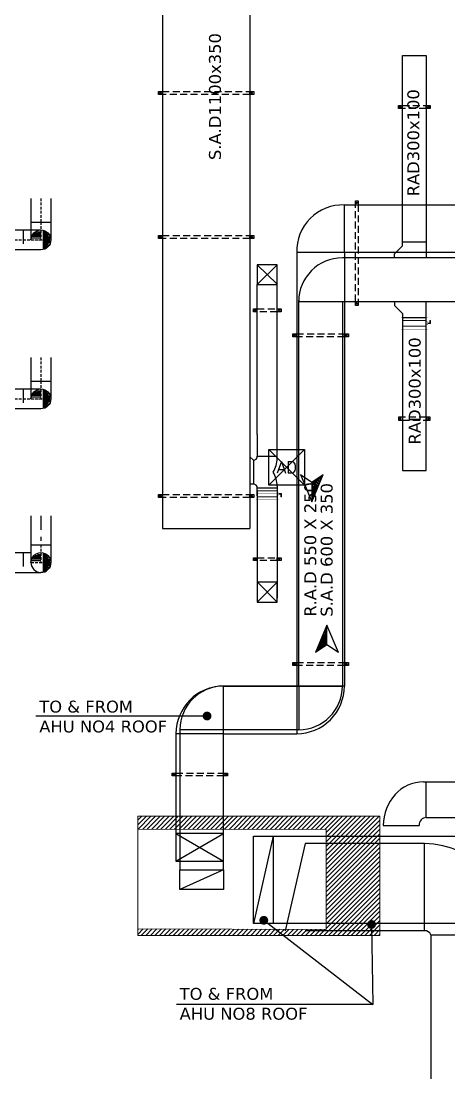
# Model space of a CAD drawing. Header units: millimetres. Extents: x -5691 to 38661, y 27321 to 65085.
# Drawn here: x 23626 to 29012, y 38248 to 51495 of the extents above; entities that cross this region are included whole.
import ezdxf
from ezdxf.enums import TextEntityAlignment as Align

# ---------------------------------------------------------------- set-up
doc = ezdxf.new("R2010")
doc.units = ezdxf.units.MM
doc.header["$LTSCALE"] = 700
doc.header["$MEASUREMENT"] = 0
doc.linetypes.add('CENTER', pattern=[2, 1.25, -0.25, 0.25, -0.25])
doc.linetypes.add('HIDDEN', pattern=[0.375, 0.25, -0.125])
for name, color, linetype in [('Access Door', 7, 'Continuous'), ('ahu07', 3, 'CENTER'), ('duct size', 7, 'Continuous'), ('M-AC-DIFFUSER', 3, 'Continuous'), ('Return Ahu-03', 1, 'Continuous'), ('Supply Ahu-04', 3, 'Continuous'), ('Supply Ahu-05', 3, 'Continuous'), ('Supply Ahu-06', 3, 'Continuous'), ('WINDOOW', 251, 'Continuous')]:
    doc.layers.add(name, color=color, linetype=linetype)
doc.layers.add('SA-HANGERS', color=21, linetype='Continuous', lineweight=30)
doc.layers.add('VCD', color=1, linetype='Continuous', lineweight=20)
doc.styles.add('AC-TEXT', font='ROMANS.SHX', dxfattribs={"height": 200})
doc.styles.get("Standard").update_dxf_attribs({"font": 'romans.shx', "height": 200})
doc.styles.add('VERDANA', font='verdana.ttf')
doc.dimstyles.get("Standard").update_dxf_attribs({"dimtxt": 0.18, "dimasz": 0.18, "dimexe": 0.18, "dimexo": 0.0625, "dimgap": 0.09, "dimtad": 0, "dimtih": 1, "dimtoh": 1, "dimdec": 4, "dimzin": 0, "dimdsep": 46, "dimtxsty": 'Standard', "dimcen": 0.09, "dimadec": 0, "dimazin": 0, "dimtfac": 1, "dimtdec": 4, "dimtofl": 0, "dimtmove": 0, "dimatfit": 3, "dimfxl": 1, "dimtolj": 1, "dimtzin": 0, "dimarcsym": 0})

# ---------------------------------------------------------------- blocks, each defined once
blk = doc.blocks.new('*U24')
for p, q in [((0, 0), (0, 37)), ((600, 0), (600, 37))]:
    blk.add_line(p, q)
for points in [[(0, 0), (-50, 0), (-50, 37), (0, 37)], [(600, 37), (650, 37), (650, 0), (600, 0)]]:
    blk.add_lwpolyline(points)
at = {"linetype": 'HIDDEN', "ltscale": 0.5}
for points in [[(0, 37), (600, 37)], [(600, 0), (0, 0)]]:
    blk.add_lwpolyline(points, dxfattribs=at)
for centre in [(-25, 18), (625, 18)]:
    blk.add_circle(centre, 8.44)
blk = doc.blocks.new('*U26')
for p, q in [((0, 0), (0, 37)), ((1216, 0), (1216, 37))]:
    blk.add_line(p, q)
for points in [[(0, 0), (-50, 0), (-50, 37), (0, 37)], [(1216, 37), (1266, 37), (1266, 0), (1216, 0)]]:
    blk.add_lwpolyline(points)
at = {"linetype": 'HIDDEN', "ltscale": 0.5}
for points in [[(0, 37), (1216, 37)], [(1216, 0), (0, 0)]]:
    blk.add_lwpolyline(points, dxfattribs=at)
for centre in [(-25, 18), (1241, 18)]:
    blk.add_circle(centre, 8.44)
blk = doc.blocks.new('*U28')
for p, q in [((0, 0), (0, 37)), ((300, 0), (300, 37))]:
    blk.add_line(p, q)
for points in [[(0, 0), (-50, 0), (-50, 37), (0, 37)], [(300, 37), (350, 37), (350, 0), (300, 0)]]:
    blk.add_lwpolyline(points)
at = {"linetype": 'HIDDEN', "ltscale": 0.5}
for points in [[(0, 37), (300, 37)], [(300, 0), (0, 0)]]:
    blk.add_lwpolyline(points, dxfattribs=at)
for centre in [(-25, 18), (325, 18)]:
    blk.add_circle(centre, 8.44)
blk = doc.blocks.new('*U36')
for p, q in [((0, 0), (0, 37)), ((1100, 0), (1100, 37))]:
    blk.add_line(p, q)
for points in [[(0, 0), (-50, 0), (-50, 37), (0, 37)], [(1100, 37), (1150, 37), (1150, 0), (1100, 0)]]:
    blk.add_lwpolyline(points)
at = {"linetype": 'HIDDEN', "ltscale": 0.5}
for points in [[(0, 37), (1100, 37)], [(1100, 0), (0, 0)]]:
    blk.add_lwpolyline(points, dxfattribs=at)
for centre in [(-25, 18), (1125, 18)]:
    blk.add_circle(centre, 8.44)
blk = doc.blocks.new('AROW')
h = blk.add_hatch()
h.set_pattern_fill('ANSI31,_O', color=8, scale=33.381621)
h.set_pattern_definition([(45, (-361.5264, -565.2318), (-2.950546, 2.950546), [])])
h.paths.add_polyline_path([(34.3, 0), (-34.3, 0), (-61.1, 39.7)])
for p, q in [((-34.3, 0), (-61.1, 39.7)), ((34.3, 0), (-61.1, 39.7)), ((-61.1, -39.7), (-34.3, 0)), ((-61.1, -39.7), (34.3, 0)), ((-34.3, 0), (34.3, 0))]:
    blk.add_line(p, q)
blk = doc.blocks.new('*U95')
at = {"linetype": 'Continuous'}
for points in [[(-25, 20), (-25, 30), (-60, 30), (-60, 75), (-70, 75), (-70, 20), (-25, 20)], [(333, 75), (0, 75), (0, -25), (333, -25)]]:
    blk.add_lwpolyline(points, close=True, dxfattribs=at)
at = {"linetype": 'Continuous', "const_width": 5}
for points in [[(333, -75), (333, -75), (-25, -75), (0, -75), (0, 125), (-25, 125), (0, 125), (333, 125), (358, 125), (333, 125), (333, -75), (358, -75), (333, -75)], [(333, 25), (0, 25)]]:
    blk.add_lwpolyline(points, dxfattribs=at)
blk.add_lwpolyline([(0, 0), (0, 50), (-25, 50), (-25, 0)], close=True, dxfattribs=at)
blk = doc.blocks.new('*U105')
for p, q in [((0, 0), (0, 37)), ((250, 0), (250, 37))]:
    blk.add_line(p, q)
for points in [[(0, 0), (-50, 0), (-50, 37), (0, 37)], [(250, 37), (300, 37), (300, 0), (250, 0)]]:
    blk.add_lwpolyline(points)
at = {"linetype": 'HIDDEN', "ltscale": 0.5}
for points in [[(0, 37), (250, 37)], [(250, 0), (0, 0)]]:
    blk.add_lwpolyline(points, dxfattribs=at)
for centre in [(-25, 18), (275, 18)]:
    blk.add_circle(centre, 8.44)
blk = doc.blocks.new('AD')
at = {"layer": 'M-AC-DIFFUSER', "color": 2}
for p, q in [((225, 225), (-225, -225)), ((225, -225), (-225, 225))]:
    blk.add_line(p, q, dxfattribs=at)
blk.add_lwpolyline([(-225, 225), (225, 225), (225, -225), (-225, -225)], close=True, dxfattribs=at)
at = {"layer": 'M-AC-DIFFUSER', "color": 2, "style": 'AC-TEXT'}
blk.add_text('AD', height=150, dxfattribs=at).set_placement((0, 0), align=Align.MIDDLE_CENTER)
blk = doc.blocks.new('*U125')
at = {"linetype": 'Continuous'}
for points in [[(-25, 20), (-25, 30), (-60, 30), (-60, 75), (-70, 75), (-70, 20), (-25, 20)], [(400, 75), (0, 75), (0, -25), (400, -25)]]:
    blk.add_lwpolyline(points, close=True, dxfattribs=at)
at = {"linetype": 'Continuous', "const_width": 5}
for points in [[(400, -75), (400, -75), (-25, -75), (0, -75), (0, 125), (-25, 125), (0, 125), (400, 125), (425, 125), (400, 125), (400, -75), (425, -75), (400, -75)], [(400, 25), (0, 25)]]:
    blk.add_lwpolyline(points, dxfattribs=at)
blk.add_lwpolyline([(0, 0), (0, 50), (-25, 50), (-25, 0)], close=True, dxfattribs=at)

msp = doc.modelspace()

# ---------------------------------------------------------------- hatches: boundary and pattern name
at = {"layer": 'WINDOOW', "lineweight": 0}
h = msp.add_hatch(dxfattribs=at)
h.set_pattern_fill('ANSI31', color=11, scale=325, style=0)
h.set_pattern_definition([(45, (-301002.14, 877594.917), (-28.726213, 28.726213), [])])
h.paths.add_polyline_path([(28030.7, 39979.7), (28143.2, 39979.6), (28143.2, 40054.7), (28143.2, 41479.7), (25095.2, 41479.7), (25095.2, 39979.7)])
h.paths.add_polyline_path([(25095.2, 41319), (27467.4, 41312.1), (27467.4, 40054.7), (25095.2, 40061.6)], flags=17)

# ---------------------------------------------------------------- linework, layer by layer
at = {"layer": 'ahu07', "ltscale": 600}
msp.add_line((27200.8, 41138.3, 750), (26950.8, 40038.3, 750), dxfattribs=at)
at = {"layer": 'Return Ahu-03'}
for p, q in [((28426.1, 51025.5, 0), (28426.1, 51062.1)), ((28426.1, 51062.1), (28726.1, 51062.1, -150)), ((28726.1, 51062.1, -150), (28726.1, 51025.5, -150)), ((28426.1, 50954.8, 123.7), (28426.1, 50962.1, 0)), ((28426.1, 50937.1, 25), (28426.1, 50954.8, 123.7)), ((28426.1, 48663.2, 25), (28426.1, 50937.1, 25)), ((28726.1, 50937.1, 25), (28726, 48713.2, 25)), ((28726.1, 50962.1, 0), (28726.1, 50954.8, 0)), ((28726.1, 50954.8, 0), (28726.1, 50937.1, 0)), ((28326.2, 48563.2, 25), (28426.1, 48663.2, 25)), ((28426.1, 48713.2, 25), (28726.1, 48713.2, 25)), ((28726.1, 48713.2, 25), (28726.1, 48513.2, 25)), ((34457.7, 48513.2, 100), (27670.3, 48513.2, 100)), ((28326.2, 48513.2, 25), (28326.2, 48563.2, 25)), ((27120.3, 43113.1, 100), (27120.5, 47976.5, 100)), ((27120.3, 47963.2, 100), (27670.3, 47963.2, 100)), ((27670.3, 47963.2, 100), (27670.3, 43120, 100)), ((27670.3, 47963.2, 100), (34457.7, 47963.2, 100)), ((28326, 47963.2, 25), (28326, 47913.2, 25)), ((28726, 47763.2, 25), (28726, 47963.2, 25)), ((28726.1, 45960.9, 25), (28726.1, 47963.2, 100)), ((28326, 47913.2, 25), (28426, 47813.2, 25)), ((28426, 47813.2, 25), (28426.1, 45960.9, 25)), ((28426, 47763.1, 25), (28726, 47763.2, 25)), ((28426.1, 45872.5, 0), (28426.1, 45836)), ((28426.1, 45960.9, 25), (28426.1, 45943.3, 123.7)), ((28426.1, 45943.3, 123.7), (28426.1, 45936, 0)), ((28726.1, 45836, -150), (28726.1, 45872.6, -150)), ((28726.1, 45943.3, 0), (28726.1, 45960.9, 0)), ((28726.1, 45935.9, 0), (28726.1, 45943.3, 0)), ((28426.1, 45836), (28726.1, 45836, -150)), ((26175.6, 42570, 100), (26175.6, 43120, 100)), ((26175.6, 43120, 100), (27120.3, 43120, 100)), ((27120.3, 43120, 100), (27120.3, 42570, 100)), ((27120.3, 43120, 100), (27670.3, 43120, 100)), ((27120.3, 42570, 100), (25625.6, 42570, 100)), ((25625.6, 42570, 100), (25625.6, 40806.9, 100)), ((26175.6, 40806.9, 350), (26175.6, 42570, 100)), ((26550.8, 40128.4, 270), (26550.8, 41228.4, 270)), ((26550.8, 41228.4, 270), (36647.8, 41228.4, 100)), ((26800.8, 41228.4, 274.8), (26550.8, 40128.4, 275.3)), ((26800.8, 41228.4, 274.8), (26800.8, 40128.4, 274.8)), ((25625.6, 40557, 350), (25625.6, 40806.9, 100)), ((25625.6, 40806.9, 100), (26175.6, 40806.9, 350)), ((26175.6, 40806.9, 350), (25625.6, 40557, 350)), ((26175.6, 40806.9, 350), (26175.6, 40557, 350)), ((26175.6, 40557, 350), (25625.6, 40557, 350)), ((26800.8, 40128.4, 274.8), (26550.8, 40128.4, 275.3)), ((36647.8, 40128.4, 0.3), (26800.8, 40128.4, 274.8))]:
    msp.add_line(p, q, dxfattribs=at)
at = {"layer": 'Return Ahu-03', "extrusion": (4.33333e-06, 0, 1)}
for p, q in [((28426.1, 50962.1, 0), (28426.1, 51025.5, 0)), ((28726.1, 51025, 0), (28726.1, 50962.1, 0)), ((28426.1, 45936, 0), (28426.1, 45872.5, 0)), ((28726.1, 45873.1, 0), (28726.1, 45936, 0))]:
    msp.add_line(p, q, dxfattribs=at)
at = {"layer": 'Return Ahu-03'}
for centre, start, end in [((27670.3, 47963.2, 100), 90, 180), ((26175.6, 42570, 100), 90, 180), ((27120.3, 43120, 100), 270, 360)]:
    msp.add_arc(centre, 550, start, end, dxfattribs=at)
at = {"layer": 'Supply Ahu-04', "ltscale": 600}
for p, q in [((27695.3, 49179.3, 450), (28488.4, 49179.4, 175)), ((27695.3, 48579.3, 450), (27695.3, 49179.3, 450)), ((27695.3, 48579.3, 450), (27095.3, 48579.3)), ((27095.3, 48579.3), (27095.3, 42520, 450)), ((27695.3, 48579.3, 450), (27695.3, 43120, 450)), ((28488.5, 48579.3, 175), (27695.3, 48579.3, 450)), ((27095.3, 43120, 387.5), (26175.7, 43120, 387.5)), ((26175.7, 42520, 450), (25575.7, 42520, 450)), ((25575.7, 42520, 450), (25575.7, 41263.9, 450)), ((26175.7, 42520, 450), (27095.3, 42520, 450)), ((26175.7, 40913.9, 800), (26175.7, 42512.9, 800)), ((26175.7, 41263.9, 450), (25575.7, 41263.9, 723.7)), ((25575.7, 41263.9, 723.7), (25575.7, 40913.9, 800)), ((25575.7, 40913.9, 800), (26175.6, 41263.9, 285.2)), ((25575.7, 41263.9, 723.7), (26175.6, 40913.9, 334.8)), ((25575.7, 40913.9, 800), (26175.7, 40913.9, 800))]:
    msp.add_line(p, q, dxfattribs=at)
at = {"layer": 'Supply Ahu-04'}
for p, q in [((28488.4, 49179.4, 450), (31192.6, 49179.5, 450)), ((31192.6, 48579.3, 450), (28488.4, 48579.3, 450)), ((26175.7, 42520, 450), (26175.7, 43120, 387.5)), ((27695.3, 43120, 450), (27095.3, 43120, 450)), ((26175.7, 40913.9, 800), (26175.7, 41263.9, 800))]:
    msp.add_line(p, q, dxfattribs=at)
at = {"layer": 'Supply Ahu-04', "ltscale": 8}
for p, q in [((23750.7, 48963.9, -605), (24000.9, 48964.1, -605)), ((23750.7, 46961.5, -605), (24000.9, 46961.7, -605)), ((23750.8, 45262.2), (23750.8, 44675.4)), ((24000.8, 45262.2), (24000.8, 44675.4)), ((23750.6, 44900.2), (24000.8, 44900.4))]:
    msp.add_line(p, q, dxfattribs=at)
at = {"layer": 'Supply Ahu-04', "ltscale": 600}
for centre, radius, start, end in [((27677.1, 48597.6), 582, 88.20443, 181.79557), ((26175.7, 42520, 450), 600, 90, 180), ((27095.3, 43120, 450), 600, 270, 0.0028)]:
    msp.add_arc(centre, radius, start, end, dxfattribs=at)
at = {"layer": 'Supply Ahu-05'}
for p, q in [((23750.7, 49262.1, -605), (23750.7, 48738.9, -605)), ((24000.5, 49262.1, -605), (24001, 48739, -605)), ((21550.8, 48863.8, 310), (23875.8, 48863.9, 0)), ((23757.8, 48765.8), (23875.8, 48765.8)), ((23766.1, 48784.4), (23875.8, 48784.4)), ((23775.5, 48799.2), (23875.8, 48799.2)), ((23788, 48813.5), (23875.8, 48813.5)), ((23805.4, 48827.9), (23875.8, 48827.9)), ((23833.6, 48842.2), (23875.8, 48842.2)), ((23902.6, 48856.9), (23902.6, 48620.9)), ((23921.2, 48848.6), (23921.2, 48629.1)), ((23936, 48839.1), (23936, 48638.6)), ((23950.3, 48826.6), (23950.3, 48651.1)), ((23964.7, 48809.2), (23964.7, 48668.5)), ((23979, 48781.1), (23979, 48696.6)), ((23875.8, 48613.9, 0), (21550.8, 48613.8, 310)), ((26599.6, 48426.9, -0.4), (26849.6, 48179.4, -0.4)), ((26849.6, 48424.5, -0.4), (26599.6, 48176.9, -0.4)), ((26849.6, 46289.5, -0.4), (26849.6, 48426.9, -0.4)), ((26599.6, 46289.5, -0.4), (26599.6, 48176.9, -0.4)), ((23750.7, 47259.8, -605), (23750.7, 46736.5, -605)), ((24000.5, 47259.8, -605), (24001, 46736.6, -605)), ((21550.8, 46861.5, 310), (23875.8, 46861.5, 0)), ((23766.1, 46782.1), (23875.8, 46782.1)), ((23775.5, 46796.8), (23875.8, 46796.8)), ((23788, 46811.2), (23875.8, 46811.2)), ((23805.4, 46825.5), (23875.8, 46825.5)), ((23833.6, 46839.8), (23875.8, 46839.8)), ((23902.6, 46854.5), (23902.6, 46618.5)), ((23921.2, 46846.2), (23921.2, 46626.8)), ((23936, 46836.8), (23936, 46636.3)), ((23950.3, 46824.3), (23950.3, 46648.7)), ((23964.7, 46806.9), (23964.7, 46666.2)), ((23979, 46778.7), (23979, 46694.3)), ((23757.8, 46763.4), (23875.8, 46763.4)), ((23875.8, 46611.5, 0), (21550.8, 46611.5, 310)), ((26599.6, 46289.5, -0.4), (26599.6, 46014.5, -0.4)), ((26849.6, 45989.5, -0.4), (26849.6, 46289.5, -0.4)), ((26549.6, 45964.5, -0.4), (26505.5, 46008.5, -0.4)), ((26599.6, 46014.5, -0.4), (26849.6, 46014.5, -0.4)), ((26549.6, 45964.5, -0.4), (26549.6, 45664.5, -0.4)), ((26549.6, 45664.5, -0.4), (26505.5, 45664.5, 900)), ((26599.6, 45614.5, -0.4), (26849.6, 45617.9, -9)), ((26599.6, 45514.5, -50.4), (26599.6, 45614.5, -0.4)), ((26849.6, 45639.5, -0.4), (26849.6, 45514.5, -50.4)), ((26599.6, 45514.5, -50.4), (26599.6, 44226.9, 29.6)), ((26849.6, 45514.5, -50.4), (26849.6, 44226.9, 40.9)), ((23298.5, 44800.4, 446.5), (23750.8, 44800.4, 446.5)), ((23833.5, 44778.7, 605), (23875.7, 44778.7, 605)), ((23902.5, 44793.4, 605), (23902.5, 44557.4, 605)), ((23921.1, 44785.1, 605), (23921.1, 44565.7, 605)), ((23757.7, 44702.3, 605), (23875.7, 44702.3, 605)), ((23766, 44721, 605), (23875.7, 44721, 605)), ((23775.4, 44735.8, 605), (23875.7, 44735.8, 605)), ((23787.9, 44750.1, 605), (23875.7, 44750.1, 605)), ((23805.3, 44764.4, 605), (23875.7, 44764.4, 605)), ((23935.9, 44775.7, 605), (23935.9, 44575.2, 605)), ((23950.2, 44763.2, 605), (23950.2, 44587.6, 605)), ((23964.6, 44745.8, 605), (23964.6, 44605.1, 605)), ((23978.9, 44717.6, 605), (23978.9, 44633.2, 605)), ((23298.5, 44550.4, 446.5), (23875.7, 44550.4, 605)), ((26849.6, 44426.9, -0.4), (26599.6, 44176.9, -0.4)), ((26602.1, 44426.9, -0.4), (26849.6, 44176.9, -0.4)), ((28691.2, 41913.8, 306), (36674.6, 41913.8, 3499.7)), ((28726.8, 41463.8, 130.3), (36674.6, 41463.8, 3499.7)), ((28782.2, 39988.3, 59.3), (28782.2, 33399.2, 441.9))]:
    msp.add_line(p, q, dxfattribs=at)
at = {"layer": 'Supply Ahu-05', "linetype": 'HIDDEN', "ltscale": 0.2}
for p, q in [((23875.8, 49262.1), (23875.8, 48964, -605)), ((21550.8, 48738.8, 321.7), (23875.8, 48738.8, -48.6)), ((23750.8, 48738.9), (24000.8, 48738.9)), ((23875.8, 47259.8), (23875.8, 46961.6, -605)), ((21550.8, 46736.5, 321.7), (23875.8, 46736.5, -48.6)), ((23750.8, 46736.5), (24000.8, 46736.5)), ((23750.7, 44675.4, 605), (24000.7, 44675.4, 605))]:
    msp.add_line(p, q, dxfattribs=at)
at = {"layer": 'Supply Ahu-05', "linetype": 'HIDDEN'}
for p, q in [((23650.7, 48863.9, -605), (23650.7, 48613.9, -605)), ((23650.7, 46861.5, -605), (23650.7, 46611.5, -605)), ((23875.8, 45262.2), (23875.8, 44950.4)), ((23650.8, 44800.4), (23650.8, 44550.4))]:
    msp.add_line(p, q, dxfattribs=at)
at = {"layer": 'Supply Ahu-05', "linetype": 'HIDDEN', "ltscale": 0.2, "elevation": -605}
for points in [[(23875.8, 48964), (23875.8, 48738.9)], [(23875.8, 46961.6), (23875.8, 46736.5)]]:
    msp.add_lwpolyline(points, dxfattribs=at)
at = {"layer": 'Supply Ahu-05', "linetype": 'HIDDEN', "ltscale": 0.2}
msp.add_lwpolyline([(23875.7, 44900.5), (23875.7, 44675.4)], dxfattribs=at)
at = {"layer": 'Supply Ahu-05'}
for centre, radius, start, end in [((26549.6, 46014.5, -0.4), 50, 270, 0), ((26524.6, 45989.5, -0.4), 325, 327.42103, 0), ((26524.6, 45639.5, -0.4), 325, 0, 32.57897), ((26549.6, 45614.5, -0.4), 50, 0, 90)]:
    msp.add_arc(centre, radius, start, end, dxfattribs=at)
at = {"layer": 'Supply Ahu-05', "extrusion": (0, 0, -1)}
for centre, major_axis in [((23875.8, 48738.9), (125, 0)), ((23875.7, 48738.9), (0, -125)), ((23875.8, 46736.5), (125, 0)), ((23875.7, 46736.5), (0, -125)), ((23875.7, 44675.4, 605), (125, 0)), ((23875.6, 44675.4, 605), (0, -125))]:
    msp.add_ellipse(centre, major_axis=major_axis, ratio=1, start_param=3.1415927, end_param=6.2831853, dxfattribs=at)
at = {"layer": 'Supply Ahu-05'}
msp.add_ellipse((23875.7, 44675.4, 605), major_axis=(125, 0), ratio=1, start_param=3.1415927, end_param=6.2831853, dxfattribs=at)
at = {"layer": 'Supply Ahu-06'}
for p, q in [((25404.3, 52746.6, 450), (25404.3, 45102.8, 450)), ((26504.3, 52746.6, 0), (26504.3, 45102.8, 0)), ((25404.3, 45102.8, 450), (26504.3, 45102.8, 450)), ((28726.8, 41463.8, 130.3), (28726.8, 41913.8, 130.3)), ((28184.8, 41363.8, 91.3), (28634.8, 41363.3, 91.3)), ((28704.3, 41138.3, 59.3), (27200.8, 41138.3, 750)), ((28704.3, 40038.3, 59.3), (28704.3, 41138.3, 59.3)), ((28704.3, 40038.3, 59.3), (27200.8, 40038.3, 750)), ((28782.2, 39988.3, 59.3), (29882.2, 39988.3, 59.3))]:
    msp.add_line(p, q, dxfattribs=at)
at = {"layer": 'Supply Ahu-06', "elevation": -0.4}
for points in [[(26599.6, 48176.9), (26849.6, 48176.9), (26849.6, 48426.9), (26599.6, 48426.9)], [(26599.6, 44176.9), (26849.6, 44176.9), (26849.6, 44426.9), (26599.6, 44426.9)]]:
    msp.add_lwpolyline(points, close=True, dxfattribs=at)
at = {"layer": 'Supply Ahu-06', "extrusion": (-0.390316, 0, 0.920681)}
for centre, radius in [((-41363.8, 26534.8, -10916.9), 550), ((-41363.8, 26499.1, -11092.6), 100)]:
    msp.add_arc(centre, radius, 180, 270, dxfattribs=at)
at = {"layer": 'Supply Ahu-06'}
for centre, radius, start, end in [((28663.3, 39918.1, 59.3), 1220.9, 3.29629, 88.07486), ((28711.7, 39964.1, 59.3), 74.6, 18.93625, 95.64529)]:
    msp.add_arc(centre, radius, start, end, dxfattribs=at)
at = {"layer": 'WINDOOW', "color": 11, "lineweight": 0, "extrusion": (0, -1, 0)}
for p in [(28143.2, 41479.7), (25143.2, 39979.6)]:
    msp.add_line(p, (28143.2, 39979.6), dxfattribs=at)
at = {"layer": 'WINDOOW', "color": 11, "lineweight": 0}
for p, q in [((28143.2, 41479.7, -600), (28143.2, 40054.7, -600)), ((28030.7, 39979.6, -600), (25143.2, 39979.6, -600)), ((25143.2, 39979.6, -600), (28143.2, 39979.6, -600))]:
    msp.add_line(p, q, dxfattribs=at)
at = {"layer": 'WINDOOW', "color": 11, "lineweight": 0, "elevation": -600}
for points in [[(28030.7, 39979.7), (28143.2, 39979.6), (28143.2, 40054.7), (28143.2, 41479.7), (25095.2, 41479.7), (25095.2, 39979.7)], [(25095.2, 41319), (27467.4, 41312.1), (27467.4, 40054.7), (25095.2, 40061.6)]]:
    msp.add_lwpolyline(points, close=True, dxfattribs=at)

# ---------------------------------------------------------------- block references
at = {"layer": 'Access Door'}
msp.add_blockref('AD', (26970.1, 45874.2, -0.4), dxfattribs=at)
at = {"layer": 'Return Ahu-03', "xscale": 3.599999999999999, "yscale": 3.599999999999999, "zscale": 3.599999999999999, "rotation": 270}
msp.add_blockref('AROW', (27284.4, 45563.8, 0.3), dxfattribs=at)
at = {"layer": 'SA-HANGERS'}
for name, p, rotation in [('*U36', (25404.3, 50568.9, 450), 0.0037799680080769), ('*U28', (28426.1, 50393.1, 25), 0.0037799680080769), ('*U26', (27833.5, 49179.4, 371), 270.0037799680081), ('*U36', (25404.3, 48757.2, 450), 0.0037799680080769), ('*U105', (26599.6, 47834.9, -0.4), 0.0037799680080769), ('*U24', (27095.3, 47519.1, 360.6), 0.0037799680080769), ('*U36', (25404.3, 45494.1, 450), 0.0037799680080769), ('*U105', (26599.6, 44700, -0.4), 0.0037799680080769), ('*U24', (27095.3, 43378.4, 360.6), 0.0037799680080769), ('*U24', (25575.7, 41987.9, 450), 0.0037799680080769)]:
    msp.add_blockref(name, p, dxfattribs=dict(at, rotation=rotation))
at = {"layer": 'SA-HANGERS', "xscale": -1, "rotation": 179.9962200319918}
msp.add_blockref('*U28', (28426.1, 46504.9, 25), dxfattribs=at)
at = {"layer": 'Supply Ahu-04', "ltscale": 600, "xscale": 3.599999999999999, "yscale": 3.599999999999999, "zscale": 3.599999999999999, "rotation": 90}
msp.add_blockref('AROW', (27476.4, 43764.1, 0.3), dxfattribs=at)
at = {"layer": 'VCD', "ltscale": 100, "xscale": -0.749999999999659, "yscale": 0.749999999999659, "zscale": 0.749999999999659}
msp.add_blockref('*U125', (28726, 47669.4, 25), dxfattribs=at)
at = {"layer": 'VCD', "ltscale": 100, "xscale": 0.749999999999659, "yscale": 0.749999999999659, "zscale": 0.749999999999659, "rotation": 180}
msp.add_blockref('*U95', (26849.6, 45558.2, -0.4), dxfattribs=at)

# ---------------------------------------------------------------- texts
at = {"layer": 'duct size', "style": 'VERDANA'}
for s, p in [('S.A.D1100x350', (26141.4, 49744.5)), ('RAD300x100', (28637.6, 49287.3, 575)), ('RAD300x100', (28655.3, 46162.3, 75)), ('R.A.D 550 X 250', (27341.1, 43993.5, 225)), ('S.A.D 600 X 350', (27547.2, 43993.5, 225))]:
    msp.add_text(s, height=150, rotation=90, dxfattribs=at).set_placement(p)
at = {"layer": 'duct size', "char_height": 150, "width": 4404.183, "attachment_point": 1, "style": 'VERDANA'}
for s, insert in [('TO & FROM \\PAHU NO4 ROOF ', (23855, 42936.1)), ('TO & FROM \\PAHU NO8 ROOF ', (25621.8, 39318.9, -0.6))]:
    msp.add_mtext(s, dxfattribs=dict(at, insert=insert))

# ---------------------------------------------------------------- leaders
at = {"layer": 'Supply Ahu-05'}
for points, override in [([(25966.9, 42742.9, 0.3), (23811.6, 42742.9, 0.3)], {"dimtxt": 200, "dimasz": 111, "dimexe": 5, "dimexo": 5, "dimgap": 5, "dimtih": 0, "dimtoh": 0, "dimdec": 0, "dimpost": '\\X', "dimtdec": 0, "dimldrblk": 'Dot', "dimfxl": 8, "dimarcsym": 1}), ([(28036.2, 40117.6, 0.3), (28052.5, 39111.7, 0.3), (25584.1, 39111.7, 0.3)], {"dimtxt": 200, "dimasz": 111, "dimexe": 5, "dimexo": 5, "dimgap": 5, "dimtad": 0, "dimtih": 0, "dimtoh": 0, "dimdec": 0, "dimpost": '\\X', "dimtdec": 0, "dimldrblk": 'Dot', "dimfxl": 8, "dimarcsym": 1}), ([(26680.9, 40170.5, 0.3), (28052.5, 39111.7, 0.3), (28052.4, 39111.7, 0.3)], {"dimtxt": 200, "dimasz": 111, "dimexe": 5, "dimexo": 5, "dimgap": 5, "dimtad": 0, "dimtih": 0, "dimtoh": 0, "dimdec": 0, "dimpost": '\\X', "dimtdec": 0, "dimldrblk": 'Dot', "dimfxl": 8, "dimarcsym": 1})]:
    msp.add_leader(points, dimstyle='Standard', override=override, dxfattribs=at)

doc.saveas('drawing.dxf')
